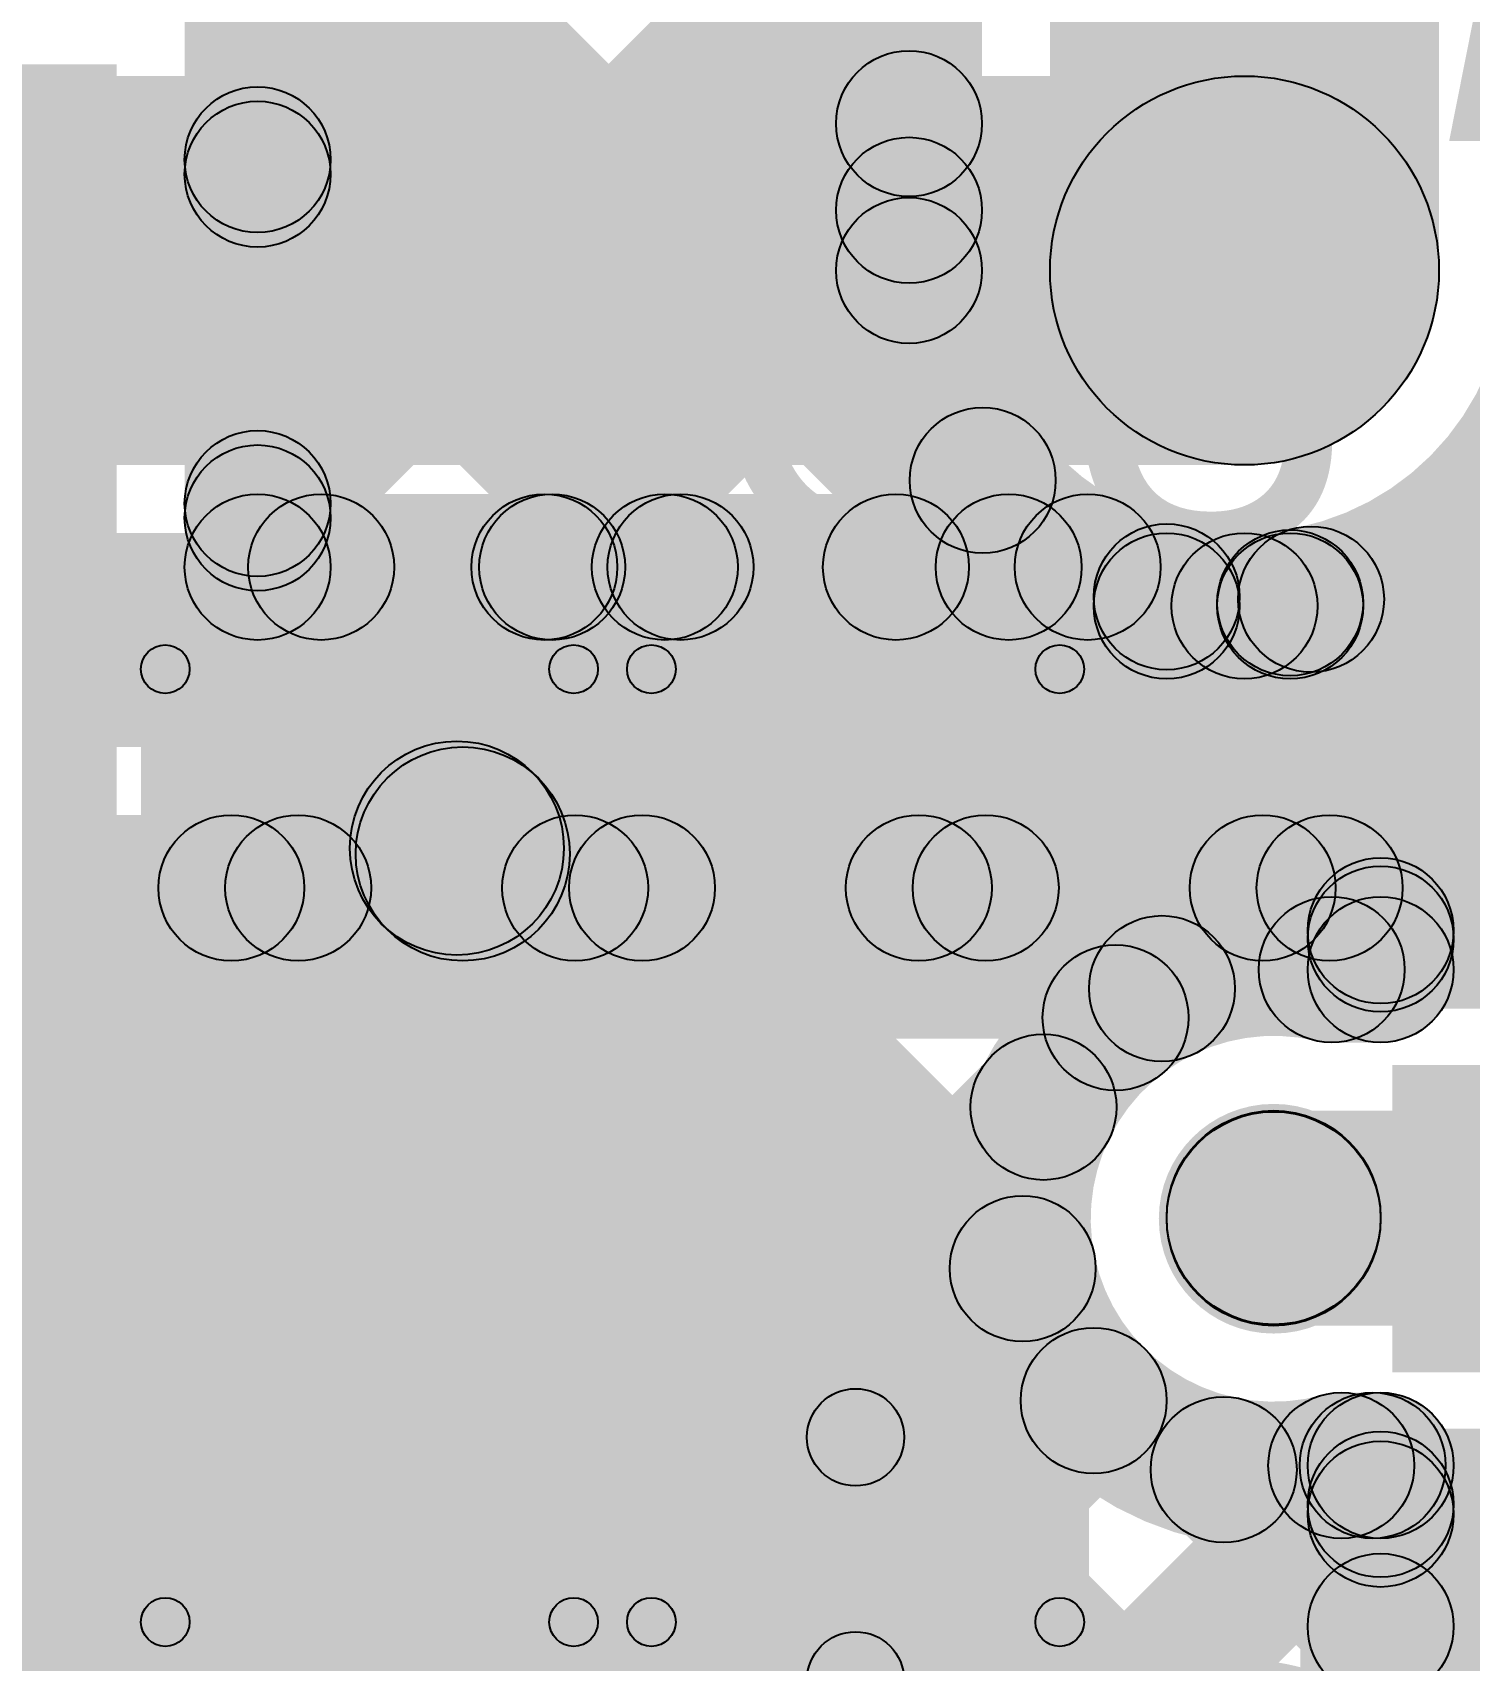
# Model space of a CAD drawing. Header units: millimetres. Extents: x 0 to 210, y 0 to 213.
# Drawn here: x 1.1054 to 1.2531, y 1.9455 to 2.1129 of the extents above; entities that cross this region are included whole.
import ezdxf

# ---------------------------------------------------------------- set-up
doc = ezdxf.new("R2010")
doc.units = ezdxf.units.MM
doc.header["$MEASUREMENT"] = 0
for name, color, linetype in [('BottomLayer', 5, 'Continuous'), ('TopLayer', 1, 'Continuous'), ('TopOverlay', 2, 'Continuous'), ('TopPaste', 8, 'Continuous'), ('TopSolder', 216, 'Continuous'), ('ViaHoleLayer', 16, 'Continuous')]:
    doc.layers.add(name, color=color, linetype=linetype)

# ---------------------------------------------------------------- blocks, each defined once
blk = doc.blocks.new('RES_0603_54')
at = {"layer": 'TopLayer'}
for points in [[(-0.015, 0.0175), (-0.015, -0.0175), (-0.045, -0.0175), (-0.045, 0.0175)], [(0.045, 0.0175), (0.045, -0.0175), (0.015, -0.0175), (0.015, 0.0175)]]:
    blk.add_hatch(color=1, dxfattribs=at).paths.add_polyline_path(points)
at = {"layer": 'TopOverlay'}
h = blk.add_hatch(color=2, dxfattribs=at)
edge = h.paths.add_edge_path()
edge.add_arc((-0.049, 0.021), 0.0025, 0, 360)
h = blk.add_hatch(color=2, dxfattribs=at)
edge = h.paths.add_edge_path()
edge.add_arc((-0.049, 0.021), 0.0025, 0, 360)
for points in [[(-0.049, 0.0185), (-0.049, 0.0235), (0.049, 0.0235), (0.049, 0.0185)], [(-0.0515, 0.021), (-0.0465, 0.021), (-0.0465, -0.021), (-0.0515, -0.021)], [(0.0465, 0.021), (0.0515, 0.021), (0.0515, -0.021), (0.0465, -0.021)], [(-0.049, -0.0235), (-0.049, -0.0185), (0.049, -0.0185), (0.049, -0.0235)]]:
    blk.add_hatch(color=2, dxfattribs=at).paths.add_polyline_path(points)
h = blk.add_hatch(color=2, dxfattribs=at)
edge = h.paths.add_edge_path()
edge.add_arc((0.049, 0.021), 0.0025, 0, 360)
h = blk.add_hatch(color=2, dxfattribs=at)
edge = h.paths.add_edge_path()
edge.add_arc((0.049, 0.021), 0.0025, 0, 360)
h = blk.add_hatch(color=2, dxfattribs=at)
edge = h.paths.add_edge_path()
edge.add_arc((-0.049, -0.021), 0.0025, 0, 360)
h = blk.add_hatch(color=2, dxfattribs=at)
edge = h.paths.add_edge_path()
edge.add_arc((-0.049, -0.021), 0.0025, 0, 360)
h = blk.add_hatch(color=2, dxfattribs=at)
edge = h.paths.add_edge_path()
edge.add_arc((0.049, -0.021), 0.0025, 0, 360)
h = blk.add_hatch(color=2, dxfattribs=at)
edge = h.paths.add_edge_path()
edge.add_arc((0.049, -0.021), 0.0025, 0, 360)
at = {"layer": 'TopPaste'}
for points in [[(-0.015, 0.0175), (-0.015, -0.0175), (-0.045, -0.0175), (-0.045, 0.0175)], [(0.045, 0.0175), (0.045, -0.0175), (0.015, -0.0175), (0.015, 0.0175)]]:
    blk.add_hatch(color=8, dxfattribs=at).paths.add_polyline_path(points)
at = {"layer": 'TopSolder'}
for points in [[(-0.011, 0.0215), (-0.011, -0.0215), (-0.049, -0.0215), (-0.049, 0.0215)], [(0.049, 0.0215), (0.049, -0.0215), (0.011, -0.0215), (0.011, 0.0215)]]:
    blk.add_hatch(color=216, dxfattribs=at).paths.add_polyline_path(points)
at = {"layer": 'TopOverlay'}
for centre in [(-0.049, 0.021), (-0.049, 0.021), (0.049, 0.021), (0.049, 0.021), (-0.049, -0.021), (-0.049, -0.021), (0.049, -0.021), (0.049, -0.021)]:
    blk.add_circle(centre, 0.0025, dxfattribs=at)
blk = doc.blocks.new('RES_0603_94')
at = {"layer": 'TopLayer'}
for points in [[(-0.015, 0.0175), (-0.015, -0.0175), (-0.045, -0.0175), (-0.045, 0.0175)], [(0.045, 0.0175), (0.045, -0.0175), (0.015, -0.0175), (0.015, 0.0175)]]:
    blk.add_hatch(color=1, dxfattribs=at).paths.add_polyline_path(points)
at = {"layer": 'TopOverlay'}
h = blk.add_hatch(color=2, dxfattribs=at)
edge = h.paths.add_edge_path()
edge.add_arc((-0.049, 0.021), 0.0025, 0, 360)
h = blk.add_hatch(color=2, dxfattribs=at)
edge = h.paths.add_edge_path()
edge.add_arc((-0.049, 0.021), 0.0025, 0, 360)
for points in [[(-0.049, 0.0185), (-0.049, 0.0235), (0.049, 0.0235), (0.049, 0.0185)], [(-0.0515, 0.021), (-0.0465, 0.021), (-0.0465, -0.021), (-0.0515, -0.021)], [(0.0465, 0.021), (0.0515, 0.021), (0.0515, -0.021), (0.0465, -0.021)], [(-0.049, -0.0235), (-0.049, -0.0185), (0.049, -0.0185), (0.049, -0.0235)]]:
    blk.add_hatch(color=2, dxfattribs=at).paths.add_polyline_path(points)
h = blk.add_hatch(color=2, dxfattribs=at)
edge = h.paths.add_edge_path()
edge.add_arc((0.049, 0.021), 0.0025, 0, 360)
h = blk.add_hatch(color=2, dxfattribs=at)
edge = h.paths.add_edge_path()
edge.add_arc((0.049, 0.021), 0.0025, 0, 360)
h = blk.add_hatch(color=2, dxfattribs=at)
edge = h.paths.add_edge_path()
edge.add_arc((-0.049, -0.021), 0.0025, 0, 360)
h = blk.add_hatch(color=2, dxfattribs=at)
edge = h.paths.add_edge_path()
edge.add_arc((-0.049, -0.021), 0.0025, 0, 360)
h = blk.add_hatch(color=2, dxfattribs=at)
edge = h.paths.add_edge_path()
edge.add_arc((0.049, -0.021), 0.0025, 0, 360)
h = blk.add_hatch(color=2, dxfattribs=at)
edge = h.paths.add_edge_path()
edge.add_arc((0.049, -0.021), 0.0025, 0, 360)
at = {"layer": 'TopPaste'}
for points in [[(-0.015, 0.0175), (-0.015, -0.0175), (-0.045, -0.0175), (-0.045, 0.0175)], [(0.045, 0.0175), (0.045, -0.0175), (0.015, -0.0175), (0.015, 0.0175)]]:
    blk.add_hatch(color=8, dxfattribs=at).paths.add_polyline_path(points)
at = {"layer": 'TopSolder'}
for points in [[(-0.011, 0.0215), (-0.011, -0.0215), (-0.049, -0.0215), (-0.049, 0.0215)], [(0.049, 0.0215), (0.049, -0.0215), (0.011, -0.0215), (0.011, 0.0215)]]:
    blk.add_hatch(color=216, dxfattribs=at).paths.add_polyline_path(points)
at = {"layer": 'TopOverlay'}
for centre in [(-0.049, 0.021), (-0.049, 0.021), (0.049, 0.021), (0.049, 0.021), (-0.049, -0.021), (-0.049, -0.021), (0.049, -0.021), (0.049, -0.021)]:
    blk.add_circle(centre, 0.0025, dxfattribs=at)
blk = doc.blocks.new('SOT_23_6_110')
at = {"layer": 'TopLayer'}
for points in [[(-0.0748, 0.04921), (-0.0315, 0.04921), (-0.0315, 0.02559), (-0.0748, 0.02559)], [(0.0315, 0.04921), (0.0748, 0.04921), (0.0748, 0.02559), (0.0315, 0.02559)], [(-0.0748, 0.01181), (-0.0315, 0.01181), (-0.0315, -0.01181), (-0.0748, -0.01181)], [(0.0315, 0.01181), (0.0748, 0.01181), (0.0748, -0.01181), (0.0315, -0.01181)], [(-0.0748, -0.02559), (-0.0315, -0.02559), (-0.0315, -0.04921), (-0.0748, -0.04921)], [(0.0315, -0.02559), (0.0748, -0.02559), (0.0748, -0.04921), (0.0315, -0.04921)]]:
    blk.add_hatch(color=1, dxfattribs=at).paths.add_polyline_path(points)
at = {"layer": 'TopOverlay'}
h = blk.add_hatch(color=2, dxfattribs=at)
edge = h.paths.add_edge_path()
edge.add_arc((-0.0721, 0.06063), 0.005, 0, 360)
h = blk.add_hatch(color=2, dxfattribs=at)
edge = h.paths.add_edge_path()
edge.add_arc((-0.06475, 0.06063), 0.005, 0, 360)
h = blk.add_hatch(color=2, dxfattribs=at)
edge = h.paths.add_edge_path()
edge.add_arc((-0.02512, 0.05803), 0.0025, 0, 360)
for points in [[(0.02772, 0.06053), (0.02772, 0.05553), (-0.02512, 0.05553), (-0.02512, 0.06053)], [(0.02772, -0.05553), (0.02772, -0.06053), (-0.02512, -0.06053), (-0.02512, -0.05553)]]:
    blk.add_hatch(color=2, dxfattribs=at).paths.add_polyline_path(points)
h = blk.add_hatch(color=2, dxfattribs=at)
edge = h.paths.add_edge_path()
edge.add_arc((0.02772, 0.05803), 0.0025, 0, 360)
h = blk.add_hatch(color=2, dxfattribs=at)
edge = h.paths.add_edge_path()
edge.add_arc((-0.02512, -0.05803), 0.0025, 0, 360)
h = blk.add_hatch(color=2, dxfattribs=at)
edge = h.paths.add_edge_path()
edge.add_arc((0.02772, -0.05803), 0.0025, 0, 360)
at = {"layer": 'TopPaste'}
for points in [[(-0.0748, 0.04921), (-0.0315, 0.04921), (-0.0315, 0.02559), (-0.0748, 0.02559)], [(0.0315, 0.04921), (0.0748, 0.04921), (0.0748, 0.02559), (0.0315, 0.02559)], [(-0.0748, 0.01181), (-0.0315, 0.01181), (-0.0315, -0.01181), (-0.0748, -0.01181)], [(0.0315, 0.01181), (0.0748, 0.01181), (0.0748, -0.01181), (0.0315, -0.01181)], [(-0.0748, -0.02559), (-0.0315, -0.02559), (-0.0315, -0.04921), (-0.0748, -0.04921)], [(0.0315, -0.02559), (0.0748, -0.02559), (0.0748, -0.04921), (0.0315, -0.04921)]]:
    blk.add_hatch(color=8, dxfattribs=at).paths.add_polyline_path(points)
at = {"layer": 'TopSolder'}
for points in [[(-0.0788, 0.05321), (-0.0275, 0.05321), (-0.0275, 0.02159), (-0.0788, 0.02159)], [(0.0275, 0.05321), (0.0788, 0.05321), (0.0788, 0.02159), (0.0275, 0.02159)], [(-0.0788, 0.01581), (-0.0275, 0.01581), (-0.0275, -0.01581), (-0.0788, -0.01581)], [(0.0275, 0.01581), (0.0788, 0.01581), (0.0788, -0.01581), (0.0275, -0.01581)], [(-0.0788, -0.02159), (-0.0275, -0.02159), (-0.0275, -0.05321), (-0.0788, -0.05321)], [(0.0275, -0.02159), (0.0788, -0.02159), (0.0788, -0.05321), (0.0275, -0.05321)]]:
    blk.add_hatch(color=216, dxfattribs=at).paths.add_polyline_path(points)
at = {"layer": 'TopOverlay', "const_width": 0.01}
blk.add_lwpolyline([(-0.06475, 0.06063, 1), (-0.0721, 0.06063, 1)], format="xyb", close=True, dxfattribs=at)
at = {"layer": 'TopOverlay'}
for centre, radius in [((-0.0721, 0.06063), 0.005), ((-0.06475, 0.06063), 0.005), ((-0.02512, 0.05803), 0.0025), ((0.02772, 0.05803), 0.0025), ((-0.02512, -0.05803), 0.0025), ((0.02772, -0.05803), 0.0025)]:
    blk.add_circle(centre, radius, dxfattribs=at)

msp = doc.modelspace()

# ---------------------------------------------------------------- hatches: boundary and pattern name
at = {"layer": 'BottomLayer'}
for points in [[(0.54692, 2.0684), (0.54692, 2.1084), (1.23, 2.1084), (1.23, 2.0684)], [(0.525, 2.0394), (0.525, 2.0614), (1.551, 2.0614), (1.551, 2.0394)], [(0.5931, 2.0174), (0.5931, 2.0324), (1.551, 2.0324), (1.551, 2.0174)], [(0.4958, 1.3843), (0.4852, 1.3949), (1.1205, 2.0302), (1.1311, 2.0196)], [(0.4958, 1.34894), (0.4852, 1.35955), (1.15585, 2.0302), (1.16646, 2.0196)], [(0.4958, 1.31359), (0.4852, 1.32419), (1.19121, 2.0302), (1.20182, 2.0196)], [(1.02131, 2.0196), (1.03192, 2.0302), (1.25274, 1.80938), (1.24214, 1.79878)], [(1.05667, 2.0196), (1.06728, 2.0302), (1.28758, 1.8099), (1.27698, 1.79929)], [(1.09203, 2.0196), (1.10263, 2.0302), (1.49303, 1.6398), (1.48243, 1.6292)], [(1.12738, 2.0196), (1.13799, 2.0302), (1.2493, 1.91889), (1.2387, 1.90828)], [(1.16274, 2.0196), (1.17334, 2.0302), (1.2125, 1.99105), (1.20189, 1.98044)], [(1.19809, 2.0196), (1.2087, 2.0302), (1.22204, 2.01686), (1.21143, 2.00626)], [(1.22681, 2.00924), (1.21621, 2.01985), (1.22656, 2.0302), (1.23717, 2.0196)], [(1.23345, 2.0196), (1.24405, 2.0302), (1.2493, 2.02495), (1.2387, 2.01435)], [(1.244, 2.013), (1.244, 2.028), (1.308, 2.028), (1.308, 2.013)], [(1.23897, 2.009), (1.23897, 2.024), (1.244, 2.024), (1.244, 2.009)], [(0.48357, 1.79366), (1.193, 1.79366), (1.193, 2.01933), (0.48357, 2.01933)], [(1.2515, 2.0165), (1.2365, 2.0165), (1.2365, 2.0205), (1.2515, 2.0205)], [(0.4958, 1.27823), (0.4852, 1.28884), (1.20403, 2.00767), (1.21463, 1.99706)], [(1.233, 1.98), (1.233, 2.002), (1.276, 2.002), (1.276, 1.98)], [(0.4958, 1.24288), (0.4852, 1.25348), (1.20919, 1.97748), (1.2198, 1.96687)], [(1.23995, 1.958), (1.23995, 1.973), (1.244, 1.973), (1.244, 1.958)], [(0.4958, 1.20752), (0.4852, 1.21813), (1.23787, 1.9708), (1.24848, 1.9602)], [(1.22257, 1.95977), (1.23318, 1.97037), (1.2493, 1.95424), (1.2387, 1.94364)], [(1.244, 1.954), (1.244, 1.969), (1.308, 1.969), (1.308, 1.954)], [(1.244, 1.953), (1.244, 1.968), (1.308, 1.968), (1.308, 1.953)], [(1.2515, 1.9615), (1.2365, 1.9615), (1.2365, 1.9655), (1.2515, 1.9655)], [(1.2515, 1.9015), (1.2365, 1.9015), (1.2365, 1.9605), (1.2515, 1.9605)]]:
    msp.add_hatch(color=5, dxfattribs=at).paths.add_polyline_path(points)
h = msp.add_hatch(color=5, dxfattribs=at)
edge = h.paths.add_edge_path()
edge.add_arc((1.23, 2.0884), 0.02, 0, 360)
h = msp.add_hatch(color=5, dxfattribs=at)
edge = h.paths.add_edge_path()
edge.add_arc((1.102, 2.0875), 0.01181, 0, 360)
h = msp.add_hatch(color=5, dxfattribs=at)
edge = h.paths.add_edge_path()
edge.add_arc((1.23, 2.0875), 0.01181, 0, 360)
h = msp.add_hatch(color=5, dxfattribs=at)
edge = h.paths.add_edge_path()
edge.add_arc((1.1258, 2.0249), 0.0075, 0, 360)
h = msp.add_hatch(color=5, dxfattribs=at)
edge = h.paths.add_edge_path()
edge.add_arc((1.13268, 2.0249), 0.0075, 0, 360)
h = msp.add_hatch(color=5, dxfattribs=at)
edge = h.paths.add_edge_path()
edge.add_arc((1.16116, 2.0249), 0.0075, 0, 360)
h = msp.add_hatch(color=5, dxfattribs=at)
edge = h.paths.add_edge_path()
edge.add_arc((1.16804, 2.0249), 0.0075, 0, 360)
h = msp.add_hatch(color=5, dxfattribs=at)
edge = h.paths.add_edge_path()
edge.add_arc((1.19651, 2.0249), 0.0075, 0, 360)
h = msp.add_hatch(color=5, dxfattribs=at)
edge = h.paths.add_edge_path()
edge.add_arc((1.20339, 2.0249), 0.0075, 0, 360)
h = msp.add_hatch(color=5, dxfattribs=at)
edge = h.paths.add_edge_path()
edge.add_arc((1.23187, 2.0249), 0.0075, 0, 360)
h = msp.add_hatch(color=5, dxfattribs=at)
edge = h.paths.add_edge_path()
edge.add_arc((1.23875, 2.0249), 0.0075, 0, 360)
h = msp.add_hatch(color=5, dxfattribs=at)
edge = h.paths.add_edge_path()
edge.add_arc((1.244, 2.0205), 0.0075, 0, 360)
h = msp.add_hatch(color=5, dxfattribs=at)
edge = h.paths.add_edge_path()
edge.add_arc((1.244, 2.0205), 0.0075, 0, 360)
h = msp.add_hatch(color=5, dxfattribs=at)
edge = h.paths.add_edge_path()
edge.add_arc((1.244, 2.01965), 0.0075, 0, 360)
h = msp.add_hatch(color=5, dxfattribs=at)
edge = h.paths.add_edge_path()
edge.add_arc((1.23897, 2.0165), 0.0075, 0, 360)
h = msp.add_hatch(color=5, dxfattribs=at)
edge = h.paths.add_edge_path()
edge.add_arc((1.23897, 2.0165), 0.0075, 0, 360)
h = msp.add_hatch(color=5, dxfattribs=at)
edge = h.paths.add_edge_path()
edge.add_arc((1.244, 2.0165), 0.0075, 0, 360)
h = msp.add_hatch(color=5, dxfattribs=at)
edge = h.paths.add_edge_path()
edge.add_arc((1.244, 2.0165), 0.0075, 0, 360)
h = msp.add_hatch(color=5, dxfattribs=at)
edge = h.paths.add_edge_path()
edge.add_arc((1.22151, 2.01455), 0.0075, 0, 360)
h = msp.add_hatch(color=5, dxfattribs=at)
edge = h.paths.add_edge_path()
edge.add_arc((1.21674, 2.01156), 0.0075, 0, 360)
h = msp.add_hatch(color=5, dxfattribs=at)
edge = h.paths.add_edge_path()
edge.add_arc((1.20933, 2.00236), 0.0075, 0, 360)
h = msp.add_hatch(color=5, dxfattribs=at)
edge = h.paths.add_edge_path()
edge.add_arc((1.233, 1.99088), 0.01181, 0, 360)
h = msp.add_hatch(color=5, dxfattribs=at)
edge = h.paths.add_edge_path()
edge.add_arc((1.233, 1.991), 0.011, 0, 360)
h = msp.add_hatch(color=5, dxfattribs=at)
edge = h.paths.add_edge_path()
edge.add_arc((1.20719, 1.98575), 0.0075, 0, 360)
h = msp.add_hatch(color=5, dxfattribs=at)
edge = h.paths.add_edge_path()
edge.add_arc((1.21449, 1.97217), 0.0075, 0, 360)
h = msp.add_hatch(color=5, dxfattribs=at)
edge = h.paths.add_edge_path()
edge.add_arc((1.22787, 1.96507), 0.0075, 0, 360)
h = msp.add_hatch(color=5, dxfattribs=at)
edge = h.paths.add_edge_path()
edge.add_arc((1.23995, 1.9655), 0.0075, 0, 360)
h = msp.add_hatch(color=5, dxfattribs=at)
edge = h.paths.add_edge_path()
edge.add_arc((1.23995, 1.9655), 0.0075, 0, 360)
h = msp.add_hatch(color=5, dxfattribs=at)
edge = h.paths.add_edge_path()
edge.add_arc((1.24318, 1.9655), 0.0075, 0, 360)
h = msp.add_hatch(color=5, dxfattribs=at)
edge = h.paths.add_edge_path()
edge.add_arc((1.244, 1.9655), 0.0075, 0, 360)
h = msp.add_hatch(color=5, dxfattribs=at)
edge = h.paths.add_edge_path()
edge.add_arc((1.244, 1.9655), 0.0075, 0, 360)
h = msp.add_hatch(color=5, dxfattribs=at)
edge = h.paths.add_edge_path()
edge.add_arc((1.244, 1.9615), 0.0075, 0, 360)
h = msp.add_hatch(color=5, dxfattribs=at)
edge = h.paths.add_edge_path()
edge.add_arc((1.244, 1.9615), 0.0075, 0, 360)
h = msp.add_hatch(color=5, dxfattribs=at)
edge = h.paths.add_edge_path()
edge.add_arc((1.244, 1.9605), 0.0075, 0, 360)
h = msp.add_hatch(color=5, dxfattribs=at)
edge = h.paths.add_edge_path()
edge.add_arc((1.244, 1.9605), 0.0075, 0, 360)
h = msp.add_hatch(color=5, dxfattribs=at)
edge = h.paths.add_edge_path()
edge.add_arc((1.244, 1.94894), 0.0075, 0, 360)
at = {"layer": 'TopLayer'}
for points in [[(1.25, 2.0884), (1.21, 2.0884), (1.21, 2.626), (1.25, 2.626)], [(1.203, 2.0884), (1.188, 2.0884), (1.188, 2.45373), (1.203, 2.45373)], [(1.0462, 2.2422), (1.0568, 2.25281), (1.2008, 2.10881), (1.1902, 2.0982)], [(1.0462, 2.20685), (1.0568, 2.21745), (1.21106, 2.0632), (1.20045, 2.0526)], [(1.1338, 2.09301), (1.1232, 2.10361), (1.1902, 2.17061), (1.2008, 2.16001)], [(1.1338, 2.05765), (1.1232, 2.06826), (1.1902, 2.13526), (1.2008, 2.12465)], [(1.136, 2.0579), (1.121, 2.0579), (1.121, 2.12411), (1.136, 2.12411)], [(1.045, 1.9536), (1.114, 1.9536), (1.114, 2.10961), (1.045, 2.10961)], [(1.1232, 2.09449), (1.1338, 2.1051), (1.1757, 2.0632), (1.16509, 2.0526)], [(1.1641, 2.0526), (1.1535, 2.0632), (1.1902, 2.0999), (1.2008, 2.0893)], [(1.19946, 2.0526), (1.18885, 2.0632), (1.19778, 2.07213), (1.20838, 2.06152)], [(1.1232, 2.05914), (1.1338, 2.06974), (1.14034, 2.0632), (1.12974, 2.0526)], [(1.1285, 2.0504), (1.1285, 2.0654), (1.172, 2.0654), (1.172, 2.0504)], [(1.158, 2.0504), (1.158, 2.0654), (1.172, 2.0654), (1.172, 2.0504)], [(1.172, 2.0504), (1.172, 2.0654), (1.21388, 2.0654), (1.21388, 2.0504)], [(1.222, 2.0464), (1.222, 2.0614), (1.23, 2.0614), (1.23, 2.0464)], [(1.23, 2.0464), (1.23, 2.0614), (1.2347, 2.0614), (1.2347, 2.0464)], [(1.23685, 2.04709), (1.23685, 2.06209), (1.2885, 2.06209), (1.2885, 2.04709)], [(1.1496, 2.0174), (1.1496, 2.0394), (1.27085, 2.0394), (1.27085, 2.0174)], [(1.14122, 2.02122), (1.15678, 2.03678), (1.15738, 2.03618), (1.14182, 2.02062)], [(1.233, 1.97988), (1.233, 2.00188), (1.27085, 2.00188), (1.27085, 1.97988)], [(1.045, 1.713), (1.161, 1.713), (1.161, 1.99088), (1.045, 1.99088)], [(1.18276, 1.779), (1.214, 1.779), (1.214, 1.99088), (1.18276, 1.99088)], [(1.195, 1.9434), (1.185, 1.9434), (1.185, 1.9684), (1.195, 1.9684)], [(1.23576, 1.88092), (1.29107, 1.88092), (1.29107, 1.96692), (1.23576, 1.96692)]]:
    msp.add_hatch(color=1, dxfattribs=at).paths.add_polyline_path(points)
h = msp.add_hatch(color=1, dxfattribs=at)
edge = h.paths.add_edge_path()
edge.add_arc((1.1955, 2.10351), 0.0075, 0, 360)
h = msp.add_hatch(color=1, dxfattribs=at)
edge = h.paths.add_edge_path()
edge.add_arc((1.23, 2.0884), 0.02, 0, 360)
h = msp.add_hatch(color=1, dxfattribs=at)
edge = h.paths.add_edge_path()
edge.add_arc((1.1285, 2.0998), 0.0075, 0, 360)
h = msp.add_hatch(color=1, dxfattribs=at)
edge = h.paths.add_edge_path()
edge.add_arc((1.1285, 2.09831), 0.0075, 0, 360)
h = msp.add_hatch(color=1, dxfattribs=at)
edge = h.paths.add_edge_path()
edge.add_arc((1.1955, 2.0946), 0.0075, 0, 360)
h = msp.add_hatch(color=1, dxfattribs=at)
edge = h.paths.add_edge_path()
edge.add_arc((1.102, 2.0875), 0.01181, 0, 360)
h = msp.add_hatch(color=1, dxfattribs=at)
edge = h.paths.add_edge_path()
edge.add_arc((1.23, 2.0875), 0.01181, 0, 360)
h = msp.add_hatch(color=1, dxfattribs=at)
edge = h.paths.add_edge_path()
edge.add_arc((1.1955, 2.0884), 0.0075, 0, 360)
h = msp.add_hatch(color=1, dxfattribs=at)
edge = h.paths.add_edge_path()
edge.add_arc((1.1955, 2.0884), 0.0075, 0, 360)
h = msp.add_hatch(color=1, dxfattribs=at)
edge = h.paths.add_edge_path()
edge.add_arc((1.20308, 2.06682), 0.0075, 0, 360)
h = msp.add_hatch(color=1, dxfattribs=at)
edge = h.paths.add_edge_path()
edge.add_arc((1.1285, 2.06444), 0.0075, 0, 360)
h = msp.add_hatch(color=1, dxfattribs=at)
edge = h.paths.add_edge_path()
edge.add_arc((1.1285, 2.06296), 0.0075, 0, 360)
h = msp.add_hatch(color=1, dxfattribs=at)
edge = h.paths.add_edge_path()
edge.add_arc((1.1285, 2.0579), 0.0075, 0, 360)
h = msp.add_hatch(color=1, dxfattribs=at)
edge = h.paths.add_edge_path()
edge.add_arc((1.1285, 2.0579), 0.0075, 0, 360)
h = msp.add_hatch(color=1, dxfattribs=at)
edge = h.paths.add_edge_path()
edge.add_arc((1.13504, 2.0579), 0.0075, 0, 360)
h = msp.add_hatch(color=1, dxfattribs=at)
edge = h.paths.add_edge_path()
edge.add_arc((1.158, 2.0579), 0.0075, 0, 360)
h = msp.add_hatch(color=1, dxfattribs=at)
edge = h.paths.add_edge_path()
edge.add_arc((1.1588, 2.0579), 0.0075, 0, 360)
h = msp.add_hatch(color=1, dxfattribs=at)
edge = h.paths.add_edge_path()
edge.add_arc((1.17039, 2.0579), 0.0075, 0, 360)
h = msp.add_hatch(color=1, dxfattribs=at)
edge = h.paths.add_edge_path()
edge.add_arc((1.172, 2.0579), 0.0075, 0, 360)
h = msp.add_hatch(color=1, dxfattribs=at)
edge = h.paths.add_edge_path()
edge.add_arc((1.172, 2.0579), 0.0075, 0, 360)
h = msp.add_hatch(color=1, dxfattribs=at)
edge = h.paths.add_edge_path()
edge.add_arc((1.172, 2.0579), 0.0075, 0, 360)
h = msp.add_hatch(color=1, dxfattribs=at)
edge = h.paths.add_edge_path()
edge.add_arc((1.19415, 2.0579), 0.0075, 0, 360)
h = msp.add_hatch(color=1, dxfattribs=at)
edge = h.paths.add_edge_path()
edge.add_arc((1.20575, 2.0579), 0.0075, 0, 360)
h = msp.add_hatch(color=1, dxfattribs=at)
edge = h.paths.add_edge_path()
edge.add_arc((1.21388, 2.0579), 0.0075, 0, 360)
h = msp.add_hatch(color=1, dxfattribs=at)
edge = h.paths.add_edge_path()
edge.add_arc((1.21388, 2.0579), 0.0075, 0, 360)
h = msp.add_hatch(color=1, dxfattribs=at)
edge = h.paths.add_edge_path()
edge.add_arc((1.21388, 2.0579), 0.0075, 0, 360)
h = msp.add_hatch(color=1, dxfattribs=at)
edge = h.paths.add_edge_path()
edge.add_arc((1.222, 2.05484), 0.0075, 0, 360)
h = msp.add_hatch(color=1, dxfattribs=at)
edge = h.paths.add_edge_path()
edge.add_arc((1.222, 2.05484), 0.0075, 0, 360)
h = msp.add_hatch(color=1, dxfattribs=at)
edge = h.paths.add_edge_path()
edge.add_arc((1.222, 2.0539), 0.0075, 0, 360)
h = msp.add_hatch(color=1, dxfattribs=at)
edge = h.paths.add_edge_path()
edge.add_arc((1.23, 2.0539), 0.0075, 0, 360)
h = msp.add_hatch(color=1, dxfattribs=at)
edge = h.paths.add_edge_path()
edge.add_arc((1.23, 2.0539), 0.0075, 0, 360)
h = msp.add_hatch(color=1, dxfattribs=at)
edge = h.paths.add_edge_path()
edge.add_arc((1.23, 2.0539), 0.0075, 0, 360)
h = msp.add_hatch(color=1, dxfattribs=at)
edge = h.paths.add_edge_path()
edge.add_arc((1.23, 2.0539), 0.0075, 0, 360)
h = msp.add_hatch(color=1, dxfattribs=at)
edge = h.paths.add_edge_path()
edge.add_arc((1.2347, 2.05422), 0.0075, 0, 360)
h = msp.add_hatch(color=1, dxfattribs=at)
edge = h.paths.add_edge_path()
edge.add_arc((1.2347, 2.0539), 0.0075, 0, 360)
h = msp.add_hatch(color=1, dxfattribs=at)
edge = h.paths.add_edge_path()
edge.add_arc((1.23685, 2.05459), 0.0075, 0, 360)
h = msp.add_hatch(color=1, dxfattribs=at)
edge = h.paths.add_edge_path()
edge.add_arc((1.23685, 2.05459), 0.0075, 0, 360)
h = msp.add_hatch(color=1, dxfattribs=at)
edge = h.paths.add_edge_path()
edge.add_arc((1.149, 2.029), 0.011, 0, 360)
h = msp.add_hatch(color=1, dxfattribs=at)
edge = h.paths.add_edge_path()
edge.add_arc((1.1496, 2.0284), 0.011, 0, 360)
h = msp.add_hatch(color=1, dxfattribs=at)
edge = h.paths.add_edge_path()
edge.add_arc((1.1496, 2.0284), 0.011, 0, 360)
h = msp.add_hatch(color=1, dxfattribs=at)
edge = h.paths.add_edge_path()
edge.add_arc((1.233, 1.99088), 0.01181, 0, 360)
h = msp.add_hatch(color=1, dxfattribs=at)
edge = h.paths.add_edge_path()
edge.add_arc((1.233, 1.99088), 0.011, 0, 360)
h = msp.add_hatch(color=1, dxfattribs=at)
edge = h.paths.add_edge_path()
edge.add_arc((1.19, 1.9684), 0.005, 0, 360)
h = msp.add_hatch(color=1, dxfattribs=at)
edge = h.paths.add_edge_path()
edge.add_arc((1.19, 1.9434), 0.005, 0, 360)
at = {"layer": 'ViaHoleLayer'}
h = msp.add_hatch(color=16, dxfattribs=at)
edge = h.paths.add_edge_path()
edge.add_arc((1.102, 2.0875), 0.00591, 0, 360)
h = msp.add_hatch(color=16, dxfattribs=at)
edge = h.paths.add_edge_path()
edge.add_arc((1.23, 2.0875), 0.00591, 0, 360)
h = msp.add_hatch(color=16, dxfattribs=at)
edge = h.paths.add_edge_path()
edge.add_arc((1.233, 1.99088), 0.00591, 0, 360)

# ---------------------------------------------------------------- linework, layer by layer
at = {"layer": 'BottomLayer', "const_width": 0.015}
msp.add_lwpolyline([(1.23995, 1.9655, -1.285035), (1.23897, 2.0165)], format="xyb", dxfattribs=at)
at = {"layer": 'BottomLayer'}
for centre, radius in [((1.23, 2.0884), 0.02), ((1.1258, 2.0249), 0.0075), ((1.13268, 2.0249), 0.0075), ((1.16116, 2.0249), 0.0075), ((1.16804, 2.0249), 0.0075), ((1.19651, 2.0249), 0.0075), ((1.20339, 2.0249), 0.0075), ((1.23187, 2.0249), 0.0075), ((1.23875, 2.0249), 0.0075), ((1.244, 2.0205), 0.0075), ((1.244, 2.0205), 0.0075), ((1.244, 2.01965), 0.0075), ((1.23897, 2.0165), 0.0075), ((1.23897, 2.0165), 0.0075), ((1.244, 2.0165), 0.0075), ((1.244, 2.0165), 0.0075), ((1.22151, 2.01455), 0.0075), ((1.21674, 2.01156), 0.0075), ((1.20933, 2.00236), 0.0075), ((1.233, 1.991), 0.011), ((1.20719, 1.98575), 0.0075), ((1.21449, 1.97217), 0.0075), ((1.22787, 1.96507), 0.0075), ((1.23995, 1.9655), 0.0075), ((1.23995, 1.9655), 0.0075), ((1.24318, 1.9655), 0.0075), ((1.244, 1.9655), 0.0075), ((1.244, 1.9655), 0.0075), ((1.244, 1.9615), 0.0075), ((1.244, 1.9615), 0.0075), ((1.244, 1.9605), 0.0075), ((1.244, 1.9605), 0.0075), ((1.244, 1.94894), 0.0075)]:
    msp.add_circle(centre, radius, dxfattribs=at)
at = {"layer": 'TopLayer', "const_width": 0.015}
for points in [[(1.21388, 2.0579, -0.277998), (1.1955, 2.0884)], [(1.2645, 2.0884, -0.356834), (1.23685, 2.05459)], [(1.222, 2.05484, -0.063128), (1.21388, 2.0579)], [(1.23, 2.0539, -0.05857), (1.222, 2.05484)], [(1.2347, 2.05422, -0.034154), (1.23, 2.0539)]]:
    msp.add_lwpolyline(points, format="xyb", dxfattribs=at)
at = {"layer": 'TopLayer'}
for centre, radius in [((1.1955, 2.10351), 0.0075), ((1.23, 2.0884), 0.02), ((1.1285, 2.0998), 0.0075), ((1.1285, 2.09831), 0.0075), ((1.1955, 2.0946), 0.0075), ((1.1955, 2.0884), 0.0075), ((1.1955, 2.0884), 0.0075), ((1.20308, 2.06682), 0.0075), ((1.1285, 2.06444), 0.0075), ((1.1285, 2.06296), 0.0075), ((1.1285, 2.0579), 0.0075), ((1.1285, 2.0579), 0.0075), ((1.13504, 2.0579), 0.0075), ((1.158, 2.0579), 0.0075), ((1.1588, 2.0579), 0.0075), ((1.17039, 2.0579), 0.0075), ((1.172, 2.0579), 0.0075), ((1.172, 2.0579), 0.0075), ((1.172, 2.0579), 0.0075), ((1.19415, 2.0579), 0.0075), ((1.20575, 2.0579), 0.0075), ((1.21388, 2.0579), 0.0075), ((1.21388, 2.0579), 0.0075), ((1.21388, 2.0579), 0.0075), ((1.222, 2.05484), 0.0075), ((1.222, 2.05484), 0.0075), ((1.222, 2.0539), 0.0075), ((1.23, 2.0539), 0.0075), ((1.23, 2.0539), 0.0075), ((1.23, 2.0539), 0.0075), ((1.23, 2.0539), 0.0075), ((1.2347, 2.05422), 0.0075), ((1.2347, 2.0539), 0.0075), ((1.23685, 2.05459), 0.0075), ((1.23685, 2.05459), 0.0075), ((1.149, 2.029), 0.011), ((1.1496, 2.0284), 0.011), ((1.1496, 2.0284), 0.011), ((1.233, 1.99088), 0.011), ((1.19, 1.9684), 0.005), ((1.19, 1.9434), 0.005)]:
    msp.add_circle(centre, radius, dxfattribs=at)

# ---------------------------------------------------------------- block references
for name, p, rotation in [('SOT_23_6_110', (1.324, 1.99088), 180), ('RES_0603_94', (1.14, 1.9984), 90), ('RES_0603_54', (1.19, 1.9984), 90)]:
    msp.add_blockref(name, p, dxfattribs=dict(rotation=rotation))

# ---------------------------------------------------------------- texts
at = {"layer": 'TopOverlay'}
for s, rotation, p in [('#', 180, (1.29046, 2.16137)), ('$', 360, (1.205, 1.8866))]:
    msp.add_text(s, height=0.06, rotation=rotation, dxfattribs=at).set_placement(p)
msp.add_text('U3', height=0.04, dxfattribs=at).set_placement((1.173, 2.05994))

doc.saveas('drawing.dxf')
